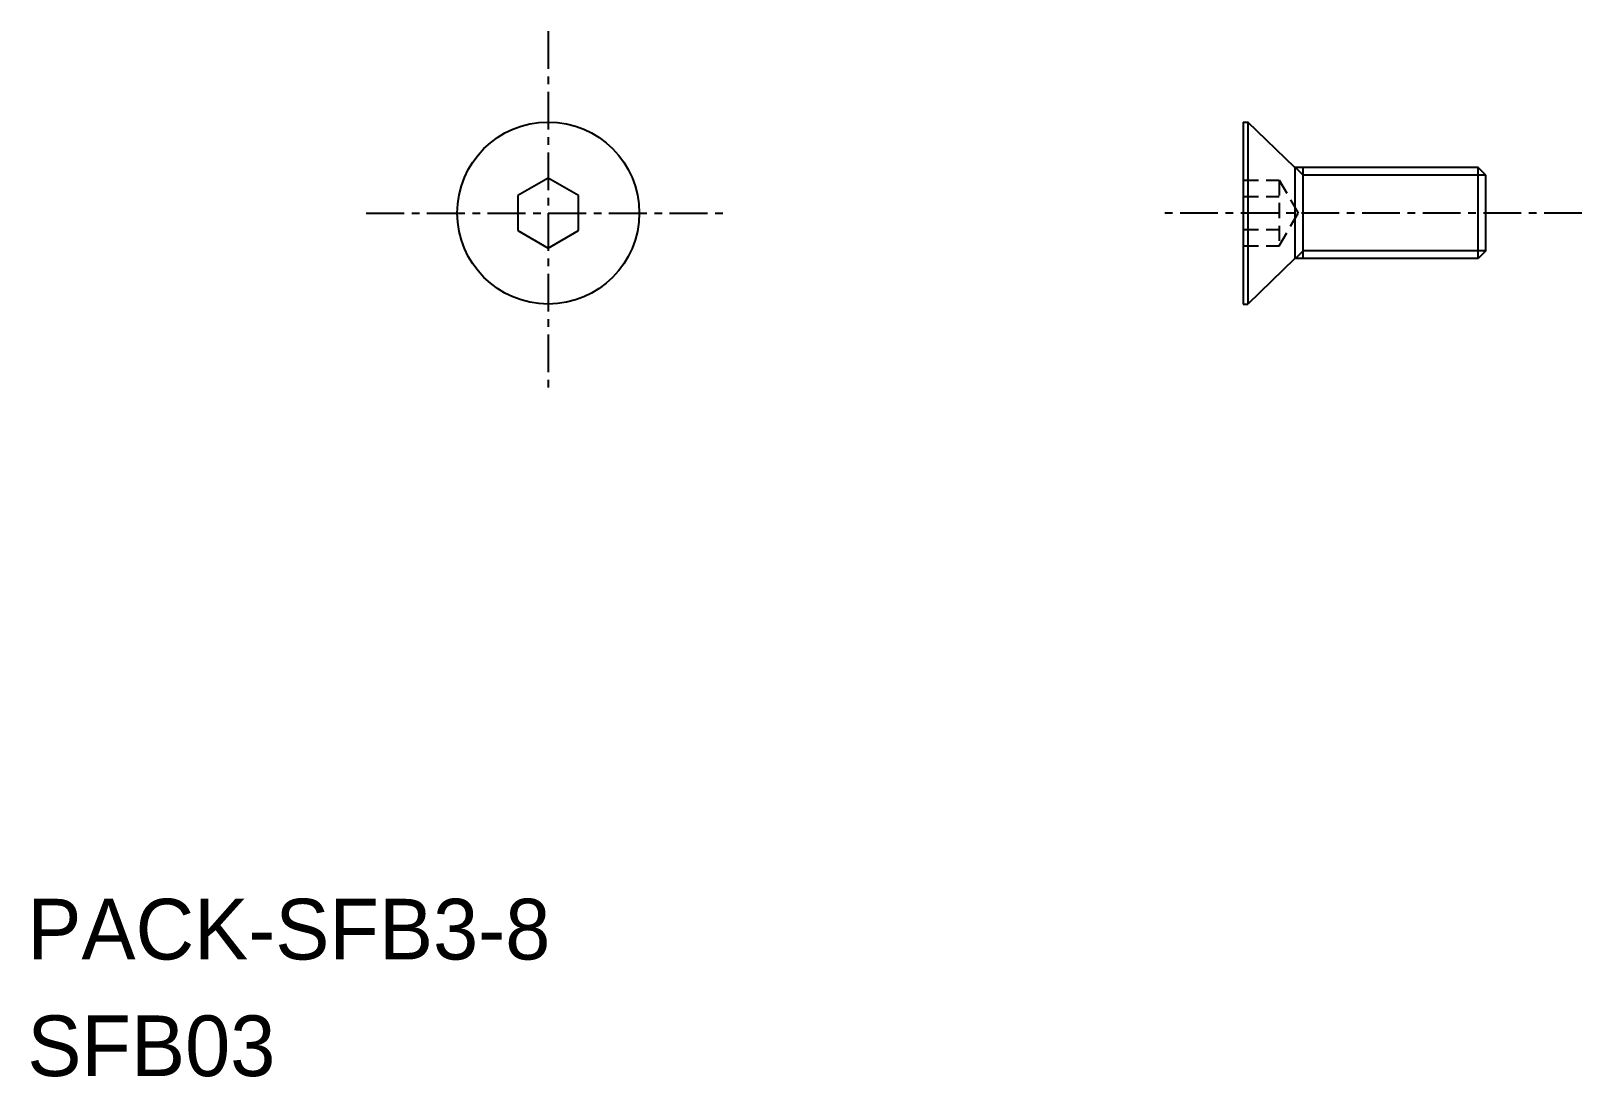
# Model space of a CAD drawing. Extents: x 5.1 to 56.2, y 5 to 39.5.
import ezdxf

# ---------------------------------------------------------------- set-up
doc = ezdxf.new("R2010")
doc.units = 0
doc.linetypes.add('CENTER', pattern=[2, 1.25, -0.25, 0.25, -0.25])
doc.linetypes.add('DASHED', pattern=[0.75, 0.5, -0.25])
doc.layers.get('0').update_dxf_attribs({"linetype": 'CONTINUOUS'})
doc.layers.add('CENTER', color=1, linetype='CENTER')

msp = doc.modelspace()

# ---------------------------------------------------------------- linework, layer by layer
at = {"color": 7, "linetype": 'CONTINUOUS'}
for p, q in [((45.081, 36.454), (45.081, 30.454)), ((45.081, 36.454), (45.231, 36.454)), ((46.781, 34.954), (45.231, 36.454)), ((45.231, 36.454), (45.231, 30.454)), ((52.827, 34.954), (46.781, 34.954)), ((46.781, 34.954), (46.781, 31.954)), ((47.06, 31.954), (47.06, 34.954)), ((52.827, 31.954), (52.827, 34.954)), ((53.081, 34.7), (52.827, 34.954)), ((22.172, 34.608), (21.172, 34.031)), ((23.172, 34.031), (22.172, 34.608)), ((53.081, 32.207), (53.081, 34.7)), ((53.081, 32.207), (53.081, 34.7)), ((21.172, 34.031), (21.172, 32.876)), ((23.172, 32.876), (23.172, 34.031)), ((21.172, 32.876), (22.172, 32.299)), ((22.172, 32.299), (23.172, 32.876)), ((46.781, 31.954), (45.231, 30.454)), ((52.827, 31.954), (46.781, 31.954)), ((53.081, 32.207), (52.827, 31.954)), ((45.081, 30.454), (45.231, 30.454))]:
    msp.add_line(p, q, dxfattribs=at)
at = {"color": 3, "linetype": 'CONTINUOUS'}
for p, q in [((47.06, 34.7), (46.806, 34.954)), ((53.081, 34.7), (47.06, 34.7)), ((47.06, 32.207), (46.806, 31.954)), ((53.081, 32.207), (47.06, 32.207))]:
    msp.add_line(p, q, dxfattribs=at)
at = {"color": 3, "linetype": 'DASHED'}
for p, q in [((45.081, 34.536), (46.265, 34.536)), ((46.265, 34.536), (46.265, 32.371)), ((46.265, 34.536), (46.89, 33.454)), ((45.081, 33.995), (46.265, 33.995)), ((46.265, 32.371), (46.89, 33.454)), ((45.081, 32.912), (46.265, 32.912)), ((45.081, 32.371), (46.265, 32.371))]:
    msp.add_line(p, q, dxfattribs=at)
at = {"color": 7, "linetype": 'CONTINUOUS'}
msp.add_circle((22.172, 33.454), 3, dxfattribs=at)
at = {"layer": 'CENTER', "color": 1, "linetype": 'CENTER'}
for p, q in [((22.172, 39.454), (22.172, 27.454)), ((16.172, 33.454), (28.172, 33.454)), ((56.246, 33.454), (42.345, 33.454))]:
    msp.add_line(p, q, dxfattribs=at)

# ---------------------------------------------------------------- texts
at = {"color": 7, "linetype": 'CONTINUOUS'}
for s, p in [('PACK-SFB3-8', (5, 8.845)), ('SFB03', (5, 5))]:
    msp.add_text(s, height=2, dxfattribs=at).set_placement(p)

doc.saveas('drawing.dxf')
